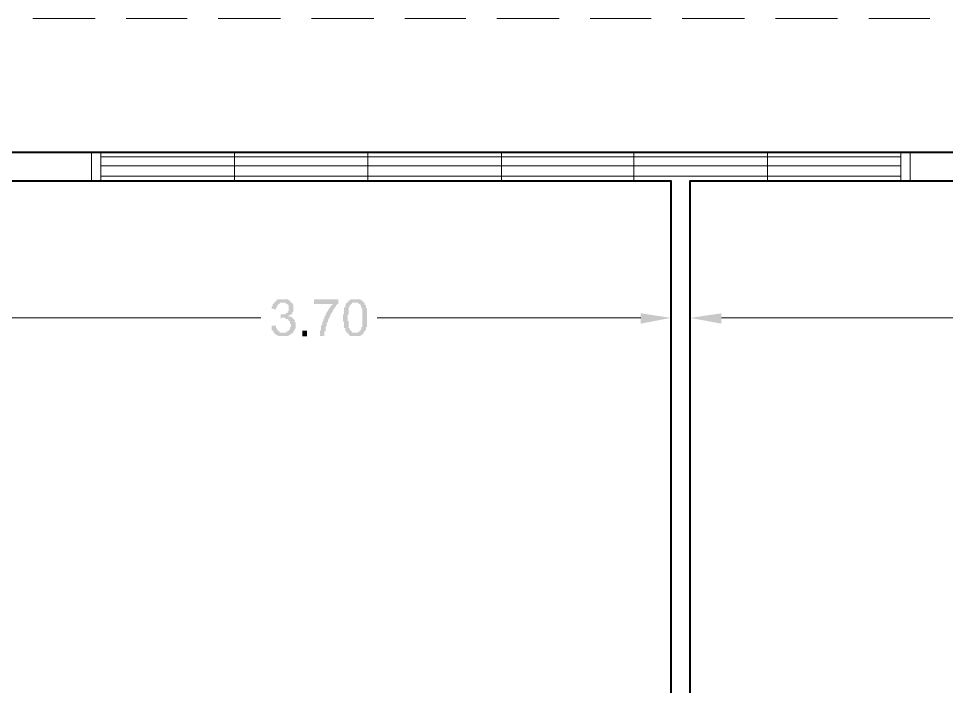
# Model space of a CAD drawing. Header units: inches. Extents: x -11 to 213, y -78 to 40.
# Drawn here: x 20.555 to 25.429, y 25.984 to 29.492 of the extents above; entities that cross this region are included whole.
import ezdxf

# ---------------------------------------------------------------- set-up
doc = ezdxf.new("R2010")
doc.units = ezdxf.units.IN
doc.header["$MEASUREMENT"] = 0
doc.layers.add('PDF_0', color=7, linetype='Continuous')

msp = doc.modelspace()

# ---------------------------------------------------------------- hatches: boundary and pattern name
at = {"layer": 'PDF_0'}
for points in [[(21.97444, 27.92688), (21.97444, 27.92688), (21.98049, 27.92688), (21.98049, 27.92688), (21.98654, 27.92688), (21.98654, 27.92688), (21.98654, 27.92688), (21.99258, 27.92083), (21.99258, 27.92083), (21.99258, 27.92083), (21.99863, 27.91478), (21.99863, 27.91478), (21.99863, 27.91478), (21.99863, 27.91478), (22.00468, 27.90874), (22.00468, 27.90874), (22.00468, 27.90269), (22.00468, 27.90269), (22.00468, 27.90269), (22.00468, 27.89664), (22.01073, 27.89664), (22.01073, 27.89059), (22.01073, 27.89059), (22.01073, 27.88454), (22.01073, 27.88454), (22.01073, 27.88454), (22.01073, 27.88454), (22.01073, 27.8785), (22.01073, 27.8785), (22.01073, 27.87245), (22.01073, 27.87245), (22.01073, 27.8664), (22.01073, 27.8664), (22.00468, 27.86035), (22.00468, 27.86035), (22.00468, 27.86035), (22.00468, 27.8543), (22.00468, 27.8543), (22.00468, 27.8543), (21.99863, 27.84826), (21.99863, 27.84826), (21.99863, 27.84221), (21.99258, 27.84221), (21.99258, 27.84221), (21.99258, 27.84221), (21.99258, 27.83616), (21.98654, 27.83616), (21.98654, 27.83616), (21.98654, 27.83616), (21.98049, 27.83011), (21.98049, 27.83011), (21.98049, 27.83011), (21.97444, 27.83011), (21.97444, 27.82406), (21.96839, 27.82406), (21.96839, 27.82406), (21.96839, 27.82406), (21.96234, 27.82406), (21.96234, 27.82406), (21.9563, 27.82406), (21.9563, 27.82406), (21.95025, 27.82406), (21.95025, 27.82406), (21.9442, 27.82406), (21.9442, 27.82406), (21.9442, 27.82406), (21.93815, 27.82406), (21.93815, 27.82406), (21.93211, 27.82406), (21.93211, 27.82406), (21.92606, 27.82406), (21.92606, 27.82406), (21.92001, 27.82406), (21.92001, 27.82406), (21.92001, 27.82406), (21.91396, 27.83011), (21.91396, 27.83011), (21.90791, 27.83011), (21.90791, 27.83011), (21.90791, 27.83011), (21.90187, 27.83616), (21.90187, 27.83616), (21.90187, 27.83616), (21.90187, 27.83616), (21.89582, 27.84221), (21.89582, 27.84221), (21.89582, 27.84221), (21.89582, 27.84826), (21.88977, 27.84826), (21.88977, 27.84826), (21.88977, 27.8543), (21.88977, 27.8543), (21.88372, 27.8543), (21.88372, 27.86035), (21.88372, 27.86035), (21.88372, 27.8664), (21.88372, 27.8664), (21.88372, 27.87245), (21.88372, 27.87245), (21.88372, 27.8785), (21.90791, 27.8785), (21.90791, 27.8785), (21.90791, 27.87245), (21.90791, 27.87245), (21.90791, 27.8664), (21.90791, 27.8664), (21.91396, 27.86035), (21.91396, 27.86035), (21.91396, 27.86035), (21.91396, 27.8543), (21.91396, 27.8543), (21.92001, 27.8543), (21.92001, 27.84826), (21.92001, 27.84826), (21.92606, 27.84826), (21.92606, 27.84826), (21.92606, 27.84221), (21.93211, 27.84221), (21.93211, 27.84221), (21.93211, 27.84221), (21.93815, 27.84221), (21.93815, 27.84221), (21.9442, 27.84221), (21.9442, 27.84221), (21.9442, 27.84221), (21.95025, 27.84221), (21.95025, 27.84221), (21.9563, 27.84221), (21.9563, 27.84221), (21.96234, 27.84221), (21.96234, 27.84221), (21.96234, 27.84826), (21.96839, 27.84826), (21.96839, 27.84826), (21.96839, 27.84826), (21.97444, 27.8543), (21.97444, 27.8543), (21.97444, 27.8543), (21.98049, 27.86035), (21.98049, 27.86035), (21.98049, 27.86035), (21.98049, 27.8664), (21.98049, 27.8664), (21.98049, 27.87245), (21.98654, 27.87245), (21.98654, 27.8785), (21.98654, 27.8785), (21.98654, 27.8785), (21.98654, 27.88454), (21.98654, 27.88454), (21.98049, 27.89059), (21.98049, 27.89059), (21.98049, 27.89664), (21.98049, 27.89664), (21.98049, 27.89664), (21.98049, 27.90269), (21.97444, 27.90269), (21.97444, 27.90874), (21.97444, 27.90874), (21.97444, 27.90874), (21.97444, 27.90874), (21.96839, 27.91478), (21.96839, 27.91478), (21.96839, 27.91478), (21.96234, 27.91478), (21.96234, 27.91478), (21.9563, 27.91478), (21.9563, 27.92083), (21.95025, 27.92083), (21.95025, 27.92083), (21.95025, 27.92083), (21.9442, 27.92083), (21.9442, 27.92083), (21.9442, 27.92083), (21.93815, 27.92083), (21.93815, 27.92083), (21.93211, 27.91478), (21.93211, 27.91478), (21.93211, 27.91478), (21.93211, 27.93897), (21.93815, 27.93897), (21.93815, 27.93897), (21.93815, 27.93897), (21.9442, 27.93897), (21.9442, 27.93897), (21.9442, 27.93897), (21.95025, 27.93897), (21.95025, 27.93897), (21.9563, 27.93897), (21.9563, 27.93897), (21.96234, 27.94502), (21.96234, 27.94502), (21.96234, 27.94502), (21.96839, 27.94502), (21.96839, 27.95107), (21.96839, 27.95107), (21.96839, 27.95107), (21.97444, 27.95712), (21.97444, 27.95712), (21.97444, 27.96317), (21.97444, 27.96317), (21.97444, 27.96317), (21.97444, 27.96921), (21.97444, 27.96921), (21.97444, 27.97526), (21.97444, 27.97526), (21.97444, 27.98131), (21.97444, 27.98131), (21.97444, 27.98131), (21.97444, 27.98736), (21.96839, 27.98736), (21.96839, 27.98736), (21.96839, 27.99341), (21.96839, 27.99341), (21.96234, 27.99341), (21.96234, 27.99341), (21.9563, 27.99945), (21.9563, 27.99945), (21.9563, 27.99945), (21.95025, 27.99945), (21.95025, 27.99945), (21.9442, 27.99945), (21.9442, 27.99945), (21.9442, 27.99945), (21.93815, 27.99945), (21.93815, 27.99945), (21.93815, 27.99945), (21.93211, 27.99945), (21.93211, 27.99945), (21.92606, 27.99945), (21.92606, 27.99341), (21.92606, 27.99341), (21.92001, 27.99341), (21.92001, 27.99341), (21.92001, 27.98736), (21.91396, 27.98736), (21.91396, 27.98736), (21.91396, 27.98131), (21.91396, 27.98131), (21.91396, 27.98131), (21.91396, 27.97526), (21.90791, 27.97526), (21.90791, 27.96921), (21.90791, 27.96921), (21.90791, 27.96317), (21.88372, 27.96921), (21.88372, 27.97526), (21.88372, 27.97526), (21.88372, 27.98131), (21.88977, 27.98131), (21.88977, 27.98131), (21.88977, 27.98736), (21.88977, 27.98736), (21.88977, 27.99341), (21.89582, 27.99341), (21.89582, 27.99341), (21.89582, 27.99945), (21.89582, 27.99945), (21.90187, 27.99945), (21.90187, 28.0055), (21.90187, 28.0055), (21.90187, 28.0055), (21.90791, 28.0055), (21.90791, 28.01155), (21.90791, 28.01155), (21.91396, 28.01155), (21.91396, 28.01155), (21.91396, 28.0176), (21.92001, 28.0176), (21.92001, 28.0176), (21.92606, 28.0176), (21.92606, 28.0176), (21.92606, 28.0176), (21.93211, 28.0176), (21.93211, 28.0176), (21.93815, 28.0176), (21.93815, 28.0176), (21.9442, 28.0176), (21.9442, 28.0176), (21.9442, 28.0176), (21.95025, 28.0176), (21.95025, 28.0176), (21.9563, 28.0176), (21.9563, 28.0176), (21.96234, 28.0176), (21.96234, 28.0176), (21.96234, 28.0176), (21.96839, 28.0176), (21.96839, 28.0176), (21.97444, 28.01155), (21.97444, 28.01155), (21.97444, 28.01155), (21.98049, 28.01155), (21.98049, 28.0055), (21.98049, 28.0055), (21.98654, 28.0055), (21.98654, 28.0055), (21.98654, 27.99945), (21.98654, 27.99945), (21.99258, 27.99945), (21.99258, 27.99341), (21.99258, 27.99341), (21.99258, 27.99341), (21.99863, 27.98736), (21.99863, 27.98736), (21.99863, 27.98131), (21.99863, 27.98131), (21.99863, 27.98131), (21.99863, 27.97526), (21.99863, 27.97526), (21.99863, 27.96921), (21.99863, 27.96921), (21.99863, 27.96921), (21.99863, 27.96317), (21.99863, 27.96317), (21.99863, 27.95712), (21.99863, 27.95712), (21.99863, 27.95712), (21.99863, 27.95107), (21.99258, 27.95107), (21.99258, 27.94502), (21.99258, 27.94502), (21.99258, 27.94502), (21.99258, 27.93897), (21.98654, 27.93897), (21.98654, 27.93897), (21.98654, 27.93897), (21.98049, 27.93293), (21.98049, 27.93293), (21.97444, 27.93293), (21.97444, 27.93293), (21.97444, 27.93293)], [(22.23451, 27.99945), (22.23451, 27.99341), (22.23451, 27.99341), (22.23451, 27.99341), (22.22846, 27.99341), (22.22846, 27.98736), (22.22846, 27.98736), (22.22242, 27.98736), (22.22242, 27.98131), (22.22242, 27.98131), (22.22242, 27.98131), (22.21637, 27.97526), (22.21637, 27.97526), (22.21637, 27.96921), (22.21637, 27.96921), (22.21032, 27.96921), (22.21032, 27.96317), (22.21032, 27.96317), (22.21032, 27.96317), (22.20427, 27.95712), (22.20427, 27.95712), (22.20427, 27.95107), (22.20427, 27.95107), (22.20427, 27.95107), (22.19822, 27.94502), (22.19822, 27.94502), (22.19822, 27.93897), (22.19822, 27.93897), (22.19218, 27.93897), (22.19218, 27.93293), (22.19218, 27.93293), (22.19218, 27.92688), (22.19218, 27.92688), (22.18613, 27.92083), (22.18613, 27.92083), (22.18613, 27.92083), (22.18613, 27.91478), (22.18613, 27.91478), (22.18613, 27.91478), (22.18008, 27.90874), (22.18008, 27.90874), (22.18008, 27.90269), (22.18008, 27.90269), (22.18008, 27.90269), (22.18008, 27.89664), (22.17403, 27.89664), (22.17403, 27.89059), (22.17403, 27.89059), (22.17403, 27.88454), (22.17403, 27.88454), (22.17403, 27.88454), (22.17403, 27.8785), (22.17403, 27.8785), (22.16798, 27.87245), (22.16798, 27.87245), (22.16798, 27.8664), (22.16798, 27.8664), (22.16798, 27.86035), (22.16798, 27.86035), (22.16798, 27.86035), (22.16798, 27.8543), (22.16798, 27.8543), (22.16798, 27.84826), (22.16194, 27.84826), (22.16194, 27.84221), (22.16194, 27.84221), (22.16194, 27.84221), (22.16194, 27.83616), (22.16194, 27.83616), (22.16194, 27.83011), (22.16194, 27.83011), (22.16194, 27.82406), (22.16194, 27.82406), (22.13775, 27.82406), (22.13775, 27.82406), (22.13775, 27.83011), (22.13775, 27.83011), (22.13775, 27.83616), (22.13775, 27.83616), (22.13775, 27.83616), (22.13775, 27.84221), (22.13775, 27.84221), (22.13775, 27.84826), (22.13775, 27.84826), (22.13775, 27.8543), (22.13775, 27.8543), (22.14379, 27.8543), (22.14379, 27.86035), (22.14379, 27.86035), (22.14379, 27.8664), (22.14379, 27.8664), (22.14379, 27.87245), (22.14379, 27.87245), (22.14379, 27.87245), (22.14379, 27.8785), (22.14379, 27.8785), (22.14984, 27.88454), (22.14984, 27.88454), (22.14984, 27.89059), (22.14984, 27.89059), (22.14984, 27.89664), (22.14984, 27.89664), (22.15589, 27.90269), (22.15589, 27.90269), (22.15589, 27.90874), (22.15589, 27.90874), (22.15589, 27.90874), (22.15589, 27.91478), (22.15589, 27.91478), (22.16194, 27.91478), (22.16194, 27.92083), (22.16194, 27.92083), (22.16194, 27.92688), (22.16194, 27.92688), (22.16798, 27.93293), (22.16798, 27.93293), (22.16798, 27.93293), (22.16798, 27.93897), (22.16798, 27.93897), (22.17403, 27.94502), (22.17403, 27.94502), (22.17403, 27.94502), (22.17403, 27.95107), (22.17403, 27.95107), (22.18008, 27.95712), (22.18008, 27.95712), (22.18008, 27.95712), (22.18008, 27.96317), (22.18613, 27.96317), (22.18613, 27.96317), (22.18613, 27.96921), (22.18613, 27.96921), (22.19218, 27.97526), (22.19218, 27.97526), (22.19218, 27.97526), (22.19218, 27.98131), (22.19822, 27.98131), (22.19822, 27.98131), (22.19822, 27.98736), (22.19822, 27.98736), (22.20427, 27.98736), (22.20427, 27.99341), (22.20427, 27.99341), (22.20427, 27.99341), (22.10751, 27.99341), (22.10751, 28.0176), (22.23451, 28.0176)]]:
    msp.add_hatch(color=256, dxfattribs=at).paths.add_polyline_path(points)
h = msp.add_hatch(color=256, dxfattribs=at)
h.paths.add_polyline_path([(22.32523, 28.0176), (22.32523, 28.0176), (22.33128, 28.0176), (22.33128, 28.0176), (22.33128, 28.0176), (22.33733, 28.0176), (22.33733, 28.0176), (22.33733, 28.0176), (22.34338, 28.0176), (22.34338, 28.0176), (22.34338, 28.0176), (22.34942, 28.0176), (22.34942, 28.0176), (22.34942, 28.0176), (22.35547, 28.01155), (22.35547, 28.01155), (22.35547, 28.01155), (22.35547, 28.01155), (22.36152, 28.01155), (22.36152, 28.0055), (22.36152, 28.0055), (22.36152, 28.0055), (22.36757, 28.0055), (22.36757, 27.99946), (22.36757, 27.99946), (22.36757, 27.99946), (22.37362, 27.99946), (22.37362, 27.99341), (22.37362, 27.99341), (22.37362, 27.99341), (22.37362, 27.98736), (22.37362, 27.98736), (22.37966, 27.98736), (22.37966, 27.98131), (22.37966, 27.98131), (22.37966, 27.98131), (22.37966, 27.97526), (22.37966, 27.97526), (22.37966, 27.96922), (22.38571, 27.96922), (22.38571, 27.96317), (22.38571, 27.96317), (22.38571, 27.96317), (22.38571, 27.95712), (22.38571, 27.95712), (22.38571, 27.95107), (22.38571, 27.95107), (22.38571, 27.94503), (22.38571, 27.94503), (22.38571, 27.93898), (22.38571, 27.93293), (22.38571, 27.93293), (22.38571, 27.92688), (22.38571, 27.92688), (22.38571, 27.92083), (22.38571, 27.92083), (22.38571, 27.91479), (22.38571, 27.91479), (22.38571, 27.90874), (22.38571, 27.90874), (22.38571, 27.90269), (22.38571, 27.90269), (22.38571, 27.89664), (22.38571, 27.89664), (22.38571, 27.89059), (22.38571, 27.89059), (22.38571, 27.88455), (22.38571, 27.88455), (22.38571, 27.8785), (22.38571, 27.8785), (22.38571, 27.87245), (22.38571, 27.87245), (22.37966, 27.87245), (22.37966, 27.8664), (22.37966, 27.8664), (22.37966, 27.86036), (22.37966, 27.86036), (22.37966, 27.86036), (22.37966, 27.85431), (22.37966, 27.85431), (22.37362, 27.85431), (22.37362, 27.84826), (22.37362, 27.84826), (22.37362, 27.84826), (22.37362, 27.84826), (22.36757, 27.84221), (22.36757, 27.84221), (22.36757, 27.84221), (22.36757, 27.83616), (22.36152, 27.83616), (22.36152, 27.83616), (22.36152, 27.83012), (22.35547, 27.83012), (22.35547, 27.83012), (22.35547, 27.83012), (22.34942, 27.82407), (22.34942, 27.82407), (22.34338, 27.82407), (22.34338, 27.82407), (22.34338, 27.82407), (22.33733, 27.82407), (22.33733, 27.82407), (22.33128, 27.82407), (22.33128, 27.82407), (22.32523, 27.82407), (22.32523, 27.82407), (22.32523, 27.82407), (22.31918, 27.82407), (22.31918, 27.82407), (22.31918, 27.82407), (22.31314, 27.82407), (22.31314, 27.82407), (22.31314, 27.82407), (22.30709, 27.82407), (22.30709, 27.82407), (22.30709, 27.82407), (22.30104, 27.82407), (22.30104, 27.82407), (22.30104, 27.82407), (22.29499, 27.82407), (22.29499, 27.83012), (22.29499, 27.83012), (22.29499, 27.83012), (22.28895, 27.83012), (22.28895, 27.83012), (22.28895, 27.83616), (22.28895, 27.83616), (22.2829, 27.83616), (22.2829, 27.83616), (22.2829, 27.83616), (22.2829, 27.84221), (22.27685, 27.84221), (22.27685, 27.84221), (22.27685, 27.84826), (22.27685, 27.84826), (22.27685, 27.84826), (22.2708, 27.85431), (22.2708, 27.85431), (22.2708, 27.85431), (22.2708, 27.86036), (22.2708, 27.86036), (22.2708, 27.86036), (22.2708, 27.8664), (22.26475, 27.8664), (22.26475, 27.87245), (22.26475, 27.87245), (22.26475, 27.8785), (22.26475, 27.8785), (22.26475, 27.8785), (22.26475, 27.88455), (22.26475, 27.88455), (22.26475, 27.89059), (22.26475, 27.89059), (22.26475, 27.89664), (22.26475, 27.89664), (22.25871, 27.90269), (22.25871, 27.90874), (22.25871, 27.90874), (22.25871, 27.91479), (22.25871, 27.91479), (22.25871, 27.92083), (22.25871, 27.92083), (22.25871, 27.92688), (22.25871, 27.92688), (22.25871, 27.93293), (22.25871, 27.93293), (22.25871, 27.93898), (22.26475, 27.93898), (22.26475, 27.94503), (22.26475, 27.94503), (22.26475, 27.95107), (22.26475, 27.95107), (22.26475, 27.95712), (22.26475, 27.95712), (22.26475, 27.96317), (22.26475, 27.96317), (22.26475, 27.96317), (22.26475, 27.96922), (22.26475, 27.96922), (22.26475, 27.97526), (22.2708, 27.97526), (22.2708, 27.97526), (22.2708, 27.98131), (22.2708, 27.98131), (22.2708, 27.98736), (22.2708, 27.98736), (22.2708, 27.98736), (22.27685, 27.99341), (22.27685, 27.99341), (22.27685, 27.99341), (22.27685, 27.99341), (22.27685, 27.99946), (22.2829, 27.99946), (22.2829, 27.99946), (22.2829, 28.0055), (22.28895, 28.0055), (22.28895, 28.0055), (22.28895, 28.01155), (22.29499, 28.01155), (22.29499, 28.01155), (22.29499, 28.01155), (22.30104, 28.0176), (22.30104, 28.0176), (22.30104, 28.0176), (22.30709, 28.0176), (22.30709, 28.0176), (22.31314, 28.0176), (22.31314, 28.0176), (22.31314, 28.0176), (22.31918, 28.0176), (22.31918, 28.0176), (22.32523, 28.0176), (22.32523, 28.0176)], flags=0)
h.paths.add_polyline_path([(22.32523, 27.84221), (22.32523, 27.84221), (22.33128, 27.84221), (22.33128, 27.84221), (22.33733, 27.84221), (22.33733, 27.84221), (22.33733, 27.84221), (22.34338, 27.84826), (22.34338, 27.84826), (22.34338, 27.84826), (22.34942, 27.84826), (22.34942, 27.85431), (22.34942, 27.85431), (22.34942, 27.85431), (22.35547, 27.86036), (22.35547, 27.86036), (22.35547, 27.86036), (22.35547, 27.86036), (22.35547, 27.8664), (22.35547, 27.8664), (22.35547, 27.8664), (22.35547, 27.87245), (22.36152, 27.87245), (22.36152, 27.87245), (22.36152, 27.8785), (22.36152, 27.8785), (22.36152, 27.88455), (22.36152, 27.88455), (22.36152, 27.89059), (22.36152, 27.89059), (22.36152, 27.89664), (22.36152, 27.89664), (22.36152, 27.90269), (22.36152, 27.90269), (22.36152, 27.90874), (22.36152, 27.90874), (22.36152, 27.91479), (22.36152, 27.91479), (22.36152, 27.92083), (22.36152, 27.92688), (22.36152, 27.92688), (22.36152, 27.93293), (22.36152, 27.93293), (22.36152, 27.93898), (22.36152, 27.93898), (22.36152, 27.94503), (22.36152, 27.94503), (22.36152, 27.95107), (22.36152, 27.95107), (22.36152, 27.95107), (22.36152, 27.95712), (22.36152, 27.95712), (22.36152, 27.96317), (22.36152, 27.96317), (22.36152, 27.96317), (22.36152, 27.96922), (22.36152, 27.96922), (22.35547, 27.96922), (22.35547, 27.97526), (22.35547, 27.97526), (22.35547, 27.98131), (22.35547, 27.98131), (22.35547, 27.98131), (22.34942, 27.98736), (22.34942, 27.98736), (22.34942, 27.98736), (22.34942, 27.99341), (22.34338, 27.99341), (22.34338, 27.99341), (22.34338, 27.99341), (22.33733, 27.99946), (22.33733, 27.99946), (22.33733, 27.99946), (22.33128, 27.99946), (22.33128, 27.99946), (22.32523, 27.99946), (22.32523, 27.99946), (22.31918, 27.99946), (22.31918, 27.99946), (22.31918, 27.99946), (22.31314, 27.99946), (22.31314, 27.99946), (22.30709, 27.99946), (22.30709, 27.99341), (22.30709, 27.99341), (22.30104, 27.99341), (22.30104, 27.99341), (22.30104, 27.98736), (22.30104, 27.98736), (22.29499, 27.98736), (22.29499, 27.98131), (22.29499, 27.98131), (22.29499, 27.98131), (22.29499, 27.97526), (22.29499, 27.97526), (22.29499, 27.97526), (22.28895, 27.97526), (22.28895, 27.96922), (22.28895, 27.96922), (22.28895, 27.96317), (22.28895, 27.96317), (22.28895, 27.96317), (22.28895, 27.95712), (22.28895, 27.95712), (22.28895, 27.95107), (22.28895, 27.95107), (22.28895, 27.94503), (22.28895, 27.94503), (22.28895, 27.93898), (22.28895, 27.93898), (22.2829, 27.93293), (22.2829, 27.93293), (22.2829, 27.92688), (22.2829, 27.92688), (22.2829, 27.92083), (22.2829, 27.91479), (22.2829, 27.91479), (22.2829, 27.90874), (22.2829, 27.90874), (22.2829, 27.90269), (22.28895, 27.90269), (22.28895, 27.89664), (22.28895, 27.89664), (22.28895, 27.89059), (22.28895, 27.89059), (22.28895, 27.89059), (22.28895, 27.88455), (22.28895, 27.88455), (22.28895, 27.8785), (22.28895, 27.8785), (22.28895, 27.8785), (22.28895, 27.87245), (22.28895, 27.87245), (22.28895, 27.87245), (22.28895, 27.8664), (22.29499, 27.8664), (22.29499, 27.86036), (22.29499, 27.86036), (22.29499, 27.86036), (22.29499, 27.85431), (22.30104, 27.85431), (22.30104, 27.85431), (22.30104, 27.84826), (22.30104, 27.84826), (22.30709, 27.84826), (22.30709, 27.84826), (22.30709, 27.84221), (22.31314, 27.84221), (22.31314, 27.84221), (22.31918, 27.84221), (22.31918, 27.84221), (22.31918, 27.84221), (22.32523, 27.84221)], flags=0)

# ---------------------------------------------------------------- linework, layer by layer
at = {"layer": 'PDF_0', "lineweight": 20}
for points in [[(20.63035, 29.49219), (20.95694, 29.49219)], [(21.12023, 29.49219), (21.44077, 29.49219)], [(21.60406, 29.49219), (21.93065, 29.49219)], [(22.09394, 29.49219), (22.42053, 29.49219)], [(22.58382, 29.49219), (22.90435, 29.49219)], [(23.06765, 29.49219), (23.39423, 29.49219)], [(23.55753, 29.49219), (23.87806, 29.49219)], [(24.04136, 29.49219), (24.36794, 29.49219)], [(24.53123, 29.49219), (24.85782, 29.49219)], [(25.02111, 29.49219), (25.34165, 29.49219)], [(20.95694, 28.79064), (20.63035, 28.79064)], [(21.44077, 28.79064), (21.12023, 28.79064)], [(21.93065, 28.79064), (21.60406, 28.79064)], [(22.42053, 28.79064), (22.09394, 28.79064)], [(22.90435, 28.79064), (22.58382, 28.79064)], [(23.39423, 28.79064), (23.06765, 28.79064)], [(23.87806, 28.79064), (23.55753, 28.79064)], [(24.36794, 28.79064), (24.04136, 28.79064)], [(24.85782, 28.79064), (24.53123, 28.79064)], [(25.34165, 28.79064), (25.02111, 28.79064)]]:
    msp.add_lwpolyline(points, dxfattribs=at)
at = {"layer": 'PDF_0', "lineweight": 40}
for points in [[(11.87303, 15.79375), (-2.87168, 15.79375), (-2.87168, 28.79064), (37.12895, 28.79064), (37.12895, 15.79375), (21.68873, 15.79375)], [(20.43077, 28.63944), (23.98088, 28.63944), (23.98088, 23.38988), (22.95274, 23.38988)], [(25.69847, 23.38988), (24.08369, 23.38988), (24.08369, 28.63944), (25.74686, 28.63944)]]:
    msp.add_lwpolyline(points, dxfattribs=at)
at = {"layer": 'PDF_0', "lineweight": 13}
for points in [[(20.9388, 28.63944), (20.9388, 28.79064)], [(20.98718, 28.63944), (20.98718, 28.79064)], [(20.98718, 28.76644), (25.19045, 28.76644)], [(21.68873, 28.63944), (21.68873, 28.79064)], [(22.39029, 28.63944), (22.39029, 28.79064)], [(23.09184, 28.63944), (23.09184, 28.79064)], [(23.78734, 28.63944), (23.78734, 28.79064)], [(24.4889, 28.63944), (24.4889, 28.79064)], [(25.19045, 28.63944), (25.19045, 28.79064)], [(25.23883, 28.63944), (25.23883, 28.79064)], [(20.98718, 28.71806), (25.19045, 28.71806)], [(20.98718, 28.66363), (25.19045, 28.66363)]]:
    msp.add_lwpolyline(points, dxfattribs=at)
at = {"layer": 'PDF_0', "lineweight": 5}
for points in [[(23.98088, 27.84717), (23.98088, 28.04675)], [(20.44892, 27.91974), (21.82783, 27.91974)], [(23.82363, 27.91974), (22.43867, 27.91974)], [(24.24698, 27.91974), (25.87386, 27.91974)], [(24.08369, 27.83507), (24.08369, 27.78669)]]:
    msp.add_lwpolyline(points, dxfattribs=at)
at = {"layer": 'PDF_0'}
for points in [[(23.82363, 27.94393), (23.82363, 27.8895), (23.98088, 27.91974)], [(24.24698, 27.94393), (24.24698, 27.8895), (24.08369, 27.91974)]]:
    msp.add_solid(points, dxfattribs=at)
at = {"layer": 'PDF_0', "lineweight": 5}
msp.add_solid([(22.06975, 27.82298), (22.04556, 27.82298), (22.06975, 27.85322), (22.04556, 27.85322)], dxfattribs=at)

doc.saveas('drawing.dxf')
